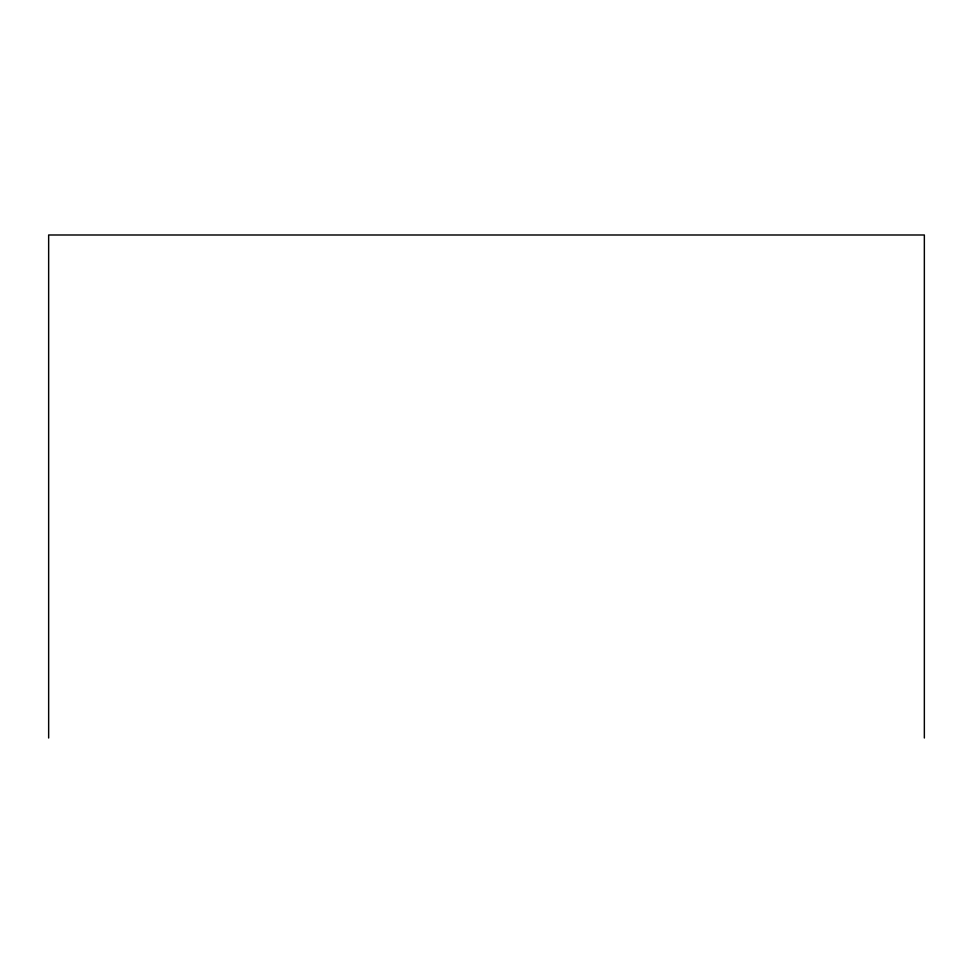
<?xml version="1.0" encoding="UTF-8"?>
<svg xmlns="http://www.w3.org/2000/svg" width="973" height="973" viewBox="0 0 973 973"><rect width="100%" height="100%" fill="white"/><g stroke="black" fill="none" stroke-linecap="round" stroke-linejoin="round"><path stroke-width="1.46" d="M924.35 738.008L924.35 234.992L48.65 234.992L48.65 738.008"/></g></svg>
